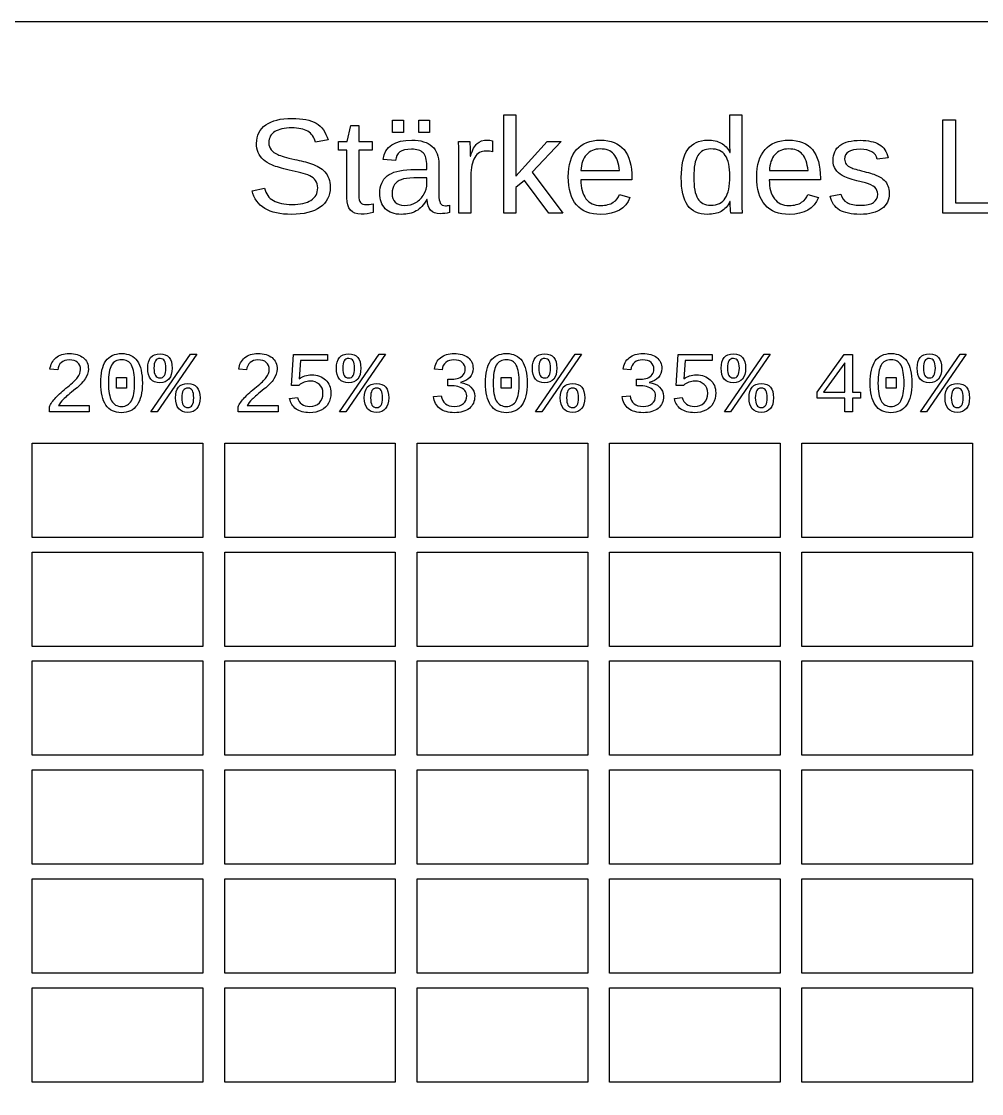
# Model space of a CAD drawing. Extents: x 0 to 218, y 0 to 155.
# Drawn here: x 57.7 to 127.7, y 76.7 to 154.9 of the extents above; entities that cross this region are included whole.
import ezdxf

# ---------------------------------------------------------------- set-up
doc = ezdxf.new("R2010")
doc.units = 0
doc.layers.add('Ebene_1', color=7, linetype='CONTINUOUS')

msp = doc.modelspace()

# ---------------------------------------------------------------- linework, layer by layer
at = {"layer": 'Ebene_1', "color": 7}
for points in [[(0.131722, 154.868278), (217.86828, 154.868278), (217.86828, 154.868278), (217.86828, 0.131717), (217.86828, 0.131717), (0.131722, 0.131717), (0.131722, 0.131717), (0.131722, 154.868278), (0.131722, 154.868278)], [(96.151951, 140.904486), (94.386684, 143.287113), (93.750031, 142.761392), (93.750031, 140.904486), (92.881867, 140.904486), (92.881867, 148.062016), (93.750031, 148.062016), (93.750031, 143.590971), (96.041019, 146.123116), (97.058701, 146.123116), (94.941345, 143.880359), (97.169633, 140.904486)], [(124.87854, 140.904486), (124.87854, 147.700281), (125.79976, 147.700281), (125.79976, 141.656894), (129.23383, 141.656894), (129.23383, 140.904486)], [(84.769356, 146.783885), (84.769356, 147.671342), (85.565173, 147.671342), (85.565173, 146.783885)], [(86.669671, 146.783885), (86.669671, 147.671342), (87.455842, 147.671342), (87.455842, 146.783885)], [(106.71944, 143.518624)], [(80.216317, 142.780684)], [(120.97183, 142.346602)], [(85.613404, 141.459146)], [(85.415656, 140.808023)], [(67.598184, 126.417518), (67.148602, 126.417518), (70.038347, 130.612611), (70.494134, 130.612611)], [(67.815227, 130.637416)], [(81.356517, 126.417518), (80.906935, 126.417518), (83.79668, 130.612611), (84.252467, 130.612611)], [(81.57356, 130.637416)], [(95.644017, 126.417518), (95.194435, 126.417518), (98.08418, 130.612611), (98.539967, 130.612611)], [(95.86106, 130.637416)], [(109.402352, 126.417518), (108.952769, 126.417518), (111.842514, 130.612611), (112.298301, 130.612611)], [(109.619394, 130.637416)], [(118.294832, 127.406605), (118.294832, 126.417518), (117.736727, 126.417518), (117.736727, 127.406605), (115.708943, 127.406605), (115.708943, 127.840687), (117.677815, 130.600209), (118.294832, 130.600209), (118.294832, 127.846888), (118.877741, 127.846888), (118.877741, 127.406605)], [(123.689851, 126.417518), (123.240268, 126.417518), (126.130013, 130.612611), (126.5858, 130.612611)], [(123.906893, 130.637416)], [(117.736727, 129.995594), (116.186434, 127.846888), (117.736727, 127.846888)], [(68.236907, 129.595619)], [(81.99524, 129.595619)], [(96.28274, 129.595619)], [(110.041074, 129.595619)], [(124.328573, 129.595619)], [(64.643328, 128.138343), (64.643328, 128.910389), (65.371964, 128.910389), (65.371964, 128.138343)], [(65.957977, 128.510414)], [(66.525384, 128.510414)], [(69.849212, 128.479408)], [(83.607545, 128.479408)], [(92.689161, 128.138343), (92.689161, 128.910389), (93.417797, 128.910389), (93.417797, 128.138343)], [(94.00381, 128.510414)], [(94.571217, 128.510414)], [(97.895045, 128.479408)], [(111.653379, 128.479408)], [(120.734994, 128.138343), (120.734994, 128.910389), (121.46363, 128.910389), (121.46363, 128.138343)], [(122.049643, 128.510414)], [(122.61705, 128.510414)], [(125.940878, 128.479408)], [(70.270892, 127.437611)], [(80.271313, 127.794178)], [(84.029225, 127.437611)], [(90.751295, 127.564736)], [(98.316725, 127.437611)], [(104.509629, 127.564736)], [(108.317147, 127.794178)], [(112.075059, 127.437611)], [(126.362558, 127.437611)], [(58.504169, 124.139582), (70.939586, 124.139582), (70.939586, 124.139582), (70.939586, 117.260413), (70.939586, 117.260413), (58.504169, 117.260413), (58.504169, 117.260413), (58.504169, 124.139582), (58.504169, 124.139582)], [(72.527084, 124.139582), (84.962501, 124.139582), (84.962501, 124.139582), (84.962501, 117.260413), (84.962501, 117.260413), (72.527084, 117.260413), (72.527084, 117.260413), (72.527084, 124.139582), (72.527084, 124.139582)], [(86.550003, 124.139582), (98.985419, 124.139582), (98.985419, 124.139582), (98.985419, 117.260413), (98.985419, 117.260413), (86.550003, 117.260413), (86.550003, 117.260413), (86.550003, 124.139582), (86.550003, 124.139582)], [(100.572922, 124.139582), (113.00834, 124.139582), (113.00834, 124.139582), (113.00834, 117.260413), (113.00834, 117.260413), (100.572922, 117.260413), (100.572922, 117.260413), (100.572922, 124.139582), (100.572922, 124.139582)], [(114.59587, 124.139582), (127.03129, 124.139582), (127.03129, 124.139582), (127.03129, 117.260413), (127.03129, 117.260413), (114.59587, 117.260413), (114.59587, 117.260413), (114.59587, 124.139582), (114.59587, 124.139582)], [(58.504169, 116.202077), (70.939586, 116.202077), (70.939586, 116.202077), (70.939586, 109.322907), (70.939586, 109.322907), (58.504169, 109.322907), (58.504169, 109.322907), (58.504169, 116.202077), (58.504169, 116.202077)], [(72.527084, 116.202077), (84.962501, 116.202077), (84.962501, 116.202077), (84.962501, 109.322907), (84.962501, 109.322907), (72.527084, 109.322907), (72.527084, 109.322907), (72.527084, 116.202077), (72.527084, 116.202077)], [(86.550003, 116.202077), (98.985419, 116.202077), (98.985419, 116.202077), (98.985419, 109.322907), (98.985419, 109.322907), (86.550003, 109.322907), (86.550003, 109.322907), (86.550003, 116.202077), (86.550003, 116.202077)], [(100.572922, 116.202077), (113.00834, 116.202077), (113.00834, 116.202077), (113.00834, 109.322907), (113.00834, 109.322907), (100.572922, 109.322907), (100.572922, 109.322907), (100.572922, 116.202077), (100.572922, 116.202077)], [(114.59587, 116.202077), (127.03129, 116.202077), (127.03129, 116.202077), (127.03129, 109.322907), (127.03129, 109.322907), (114.59587, 109.322907), (114.59587, 109.322907), (114.59587, 116.202077), (114.59587, 116.202077)], [(58.504169, 108.264569), (70.939586, 108.264569), (70.939586, 108.264569), (70.939586, 101.3854), (70.939586, 101.3854), (58.504169, 101.3854), (58.504169, 101.3854), (58.504169, 108.264569), (58.504169, 108.264569)], [(72.527084, 108.264569), (84.962501, 108.264569), (84.962501, 108.264569), (84.962501, 101.3854), (84.962501, 101.3854), (72.527084, 101.3854), (72.527084, 101.3854), (72.527084, 108.264569), (72.527084, 108.264569)], [(86.550003, 108.264569), (98.985419, 108.264569), (98.985419, 108.264569), (98.985419, 101.3854), (98.985419, 101.3854), (86.550003, 101.3854), (86.550003, 101.3854), (86.550003, 108.264569), (86.550003, 108.264569)], [(100.572922, 108.264569), (113.00834, 108.264569), (113.00834, 108.264569), (113.00834, 101.3854), (113.00834, 101.3854), (100.572922, 101.3854), (100.572922, 101.3854), (100.572922, 108.264569), (100.572922, 108.264569)], [(114.59587, 108.264569), (127.03129, 108.264569), (127.03129, 108.264569), (127.03129, 101.3854), (127.03129, 101.3854), (114.59587, 101.3854), (114.59587, 101.3854), (114.59587, 108.264569), (114.59587, 108.264569)], [(58.504169, 100.327062), (70.939586, 100.327062), (70.939586, 100.327062), (70.939586, 93.447892), (70.939586, 93.447892), (58.504169, 93.447892), (58.504169, 93.447892), (58.504169, 100.327062), (58.504169, 100.327062)], [(72.527084, 100.327062), (84.962501, 100.327062), (84.962501, 100.327062), (84.962501, 93.447892), (84.962501, 93.447892), (72.527084, 93.447892), (72.527084, 93.447892), (72.527084, 100.327062), (72.527084, 100.327062)], [(86.550003, 100.327062), (98.985419, 100.327062), (98.985419, 100.327062), (98.985419, 93.447892), (98.985419, 93.447892), (86.550003, 93.447892), (86.550003, 93.447892), (86.550003, 100.327062), (86.550003, 100.327062)], [(100.572922, 100.327062), (113.00834, 100.327062), (113.00834, 100.327062), (113.00834, 93.447892), (113.00834, 93.447892), (100.572922, 93.447892), (100.572922, 93.447892), (100.572922, 100.327062), (100.572922, 100.327062)], [(114.59587, 100.327062), (127.03129, 100.327062), (127.03129, 100.327062), (127.03129, 93.447892), (127.03129, 93.447892), (114.59587, 93.447892), (114.59587, 93.447892), (114.59587, 100.327062), (114.59587, 100.327062)], [(58.504169, 92.389554), (70.939586, 92.389554), (70.939586, 92.389554), (70.939586, 85.510384), (70.939586, 85.510384), (58.504169, 85.510384), (58.504169, 85.510384), (58.504169, 92.389554), (58.504169, 92.389554)], [(72.527084, 92.389554), (84.962501, 92.389554), (84.962501, 92.389554), (84.962501, 85.510384), (84.962501, 85.510384), (72.527084, 85.510384), (72.527084, 85.510384), (72.527084, 92.389554), (72.527084, 92.389554)], [(86.550003, 92.389554), (98.985419, 92.389554), (98.985419, 92.389554), (98.985419, 85.510384), (98.985419, 85.510384), (86.550003, 85.510384), (86.550003, 85.510384), (86.550003, 92.389554), (86.550003, 92.389554)], [(100.572922, 92.389554), (113.00834, 92.389554), (113.00834, 92.389554), (113.00834, 85.510384), (113.00834, 85.510384), (100.572922, 85.510384), (100.572922, 85.510384), (100.572922, 92.389554), (100.572922, 92.389554)], [(114.59587, 92.389554), (127.03129, 92.389554), (127.03129, 92.389554), (127.03129, 85.510384), (127.03129, 85.510384), (114.59587, 85.510384), (114.59587, 85.510384), (114.59587, 92.389554), (114.59587, 92.389554)], [(58.504169, 84.452046), (70.939586, 84.452046), (70.939586, 84.452046), (70.939586, 77.572877), (70.939586, 77.572877), (58.504169, 77.572877), (58.504169, 77.572877), (58.504169, 84.452046), (58.504169, 84.452046)], [(72.527084, 84.452046), (84.962501, 84.452046), (84.962501, 84.452046), (84.962501, 77.572877), (84.962501, 77.572877), (72.527084, 77.572877), (72.527084, 77.572877), (72.527084, 84.452046), (72.527084, 84.452046)], [(86.550003, 84.452046), (98.985419, 84.452046), (98.985419, 84.452046), (98.985419, 77.572877), (98.985419, 77.572877), (86.550003, 77.572877), (86.550003, 77.572877), (86.550003, 84.452046), (86.550003, 84.452046)], [(100.572922, 84.452046), (113.00834, 84.452046), (113.00834, 84.452046), (113.00834, 77.572877), (113.00834, 77.572877), (100.572922, 77.572877), (100.572922, 77.572877), (100.572922, 84.452046), (100.572922, 84.452046)], [(114.59587, 84.452046), (127.03129, 84.452046), (127.03129, 84.452046), (127.03129, 77.572877), (127.03129, 77.572877), (114.59587, 77.572877), (114.59587, 77.572877), (114.59587, 84.452046), (114.59587, 84.452046)]]:
    msp.add_lwpolyline(points, close=True, dxfattribs=at)
for points in [[(109.35287, 145.31283), (109.36287, 145.31283), (109.35287, 145.896429), (109.35287, 148.062016), (110.22103, 148.062016), (110.22103, 141.980044)], [(81.431747, 142.008983), (81.431747, 145.491285), (80.828856, 145.491285), (80.828856, 146.123116), (81.465509, 146.123116), (81.721135, 147.290314), (82.299911, 147.290314), (82.299911, 146.123116), (83.264538, 146.123116), (83.264538, 145.491285), (82.299911, 145.491285), (82.299911, 142.197085)], [(80.057154, 146.238871), (79.150405, 146.079708)], [(89.573197, 146.123116), (90.39313, 146.123116)], [(92.042634, 146.171348), (92.042634, 145.375531)], [(84.976751, 144.72923), (84.070002, 144.811224)], [(89.602137, 140.904486), (89.602137, 144.907686)], [(90.43171, 145.057203), (90.451, 145.057203)], [(120.88016, 144.926979), (120.09881, 144.830516)], [(86.090895, 144.068461), (87.262916, 144.087754), (87.262916, 144.372318)], [(88.140727, 144.463958), (88.140727, 142.216378)], [(98.495994, 143.996114), (101.312704, 143.996114)], [(112.23228, 143.996114), (115.04899, 143.996114)], [(87.262916, 143.05078), (87.262916, 143.480039), (86.312759, 143.460747)], [(90.470293, 143.624733), (90.470293, 140.904486), (89.602137, 140.904486)], [(102.209807, 143.446277), (102.209807, 143.330522), (98.486348, 143.330522)], [(115.94609, 143.446277), (115.94609, 143.330522), (112.22263, 143.330522)], [(119.23065, 143.099011), (118.60846, 143.262998)], [(74.529843, 142.534704), (75.422122, 142.71316)], [(101.307881, 142.259786), (102.069936, 142.042745)], [(115.04417, 142.259786), (115.80622, 142.042745)], [(116.66474, 142.129561), (117.43162, 142.279078)], [(83.351355, 141.584547), (83.351355, 140.943071)], [(87.291855, 141.902874), (87.262915, 141.902874)], [(88.912428, 141.473615), (88.912428, 140.933424)], [(109.37205, 141.74371), (109.35287, 141.74371)], [(110.24993, 140.904486), (109.42035, 140.904486)], [(77.933471, 128.342982), (77.387768, 128.342982), (77.533497, 130.600209), (80.017064, 130.600209), (80.017064, 130.150624), (78.048194, 130.150624), (77.958275, 128.832875)], [(105.979305, 128.342982), (105.433602, 128.342982), (105.579331, 130.600209), (108.062898, 130.600209), (108.062898, 130.150624), (106.094028, 130.150624), (106.004109, 128.832875)], [(60.361418, 129.468495), (59.79091, 129.521205)], [(74.119751, 129.468495), (73.549243, 129.521205)], [(88.376245, 129.483998), (87.815039, 129.527406)], [(102.134579, 129.483998), (101.573373, 129.527406)], [(89.104883, 128.305775), (88.788623, 128.305775), (88.788623, 128.789466), (89.09248, 128.789466)], [(89.715698, 128.566224), (89.715698, 128.553823)], [(102.863217, 128.305775), (102.546957, 128.305775), (102.546957, 128.789466), (102.850814, 128.789466)], [(103.474032, 128.566224), (103.474032, 128.553823)], [(77.260646, 127.394203), (77.824952, 127.459315)], [(87.740625, 127.53993), (88.317334, 127.59264)], [(101.498959, 127.53993), (102.075668, 127.59264)], [(105.30648, 127.394203), (105.870786, 127.459315)], [(60.417229, 126.870204), (62.658953, 126.870204), (62.658953, 126.417518), (59.744401, 126.417518)], [(59.744401, 126.417518), (59.744401, 126.780287)], [(74.175562, 126.870204), (76.417286, 126.870204), (76.417286, 126.417518), (73.502734, 126.417518)], [(73.502734, 126.417518), (73.502734, 126.780287)]]:
    msp.add_lwpolyline(points, dxfattribs=at)
for points in [[(75.513762, 147.328899), (75.960706, 147.644011), (76.598967, 147.801567), (77.428546, 147.801567)], [(77.428546, 147.801567), (78.200247, 147.801567), (78.790277, 147.682596), (79.198636, 147.444655)], [(74.848169, 145.983245), (74.848169, 146.565237), (75.070033, 147.013788), (75.513762, 147.328899)], [(77.4189, 147.107035), (76.875493, 147.107035), (76.460704, 147.017003), (76.174531, 146.83694)], [(78.581275, 146.861055), (78.301533, 147.025042), (77.914075, 147.107035), (77.4189, 147.107035)], [(79.198636, 147.444655), (79.606995, 147.209929), (79.893167, 146.808001), (80.057154, 146.238871)], [(76.174531, 146.83694), (75.888358, 146.656876), (75.745272, 146.388388), (75.745272, 146.031476)], [(79.150405, 146.079708), (79.050727, 146.439835), (78.861017, 146.700284), (78.581275, 146.861055)], [(84.070002, 144.811224), (84.217911, 145.750127), (84.915658, 146.219579), (86.163242, 146.219579)], [(86.163242, 146.219579), (86.819188, 146.219579), (87.312755, 146.068454), (87.643944, 145.766204)], [(89.602137, 144.907686), (89.602137, 145.274244), (89.59249, 145.679388), (89.573197, 146.123116)], [(90.39313, 146.123116), (90.41885, 145.531478), (90.43171, 145.176174), (90.43171, 145.057203)], [(90.92849, 145.973599), (91.108554, 146.137585), (91.362573, 146.219579), (91.690546, 146.219579)], [(91.690546, 146.219579), (91.806301, 146.219579), (91.923663, 146.203502), (92.042634, 146.171348)], [(98.177667, 145.529871), (98.58281, 145.989676), (99.159979, 146.219579), (99.909172, 146.219579)], [(99.909172, 146.219579), (101.442929, 146.219579), (102.209807, 145.295145), (102.209807, 143.446277)], [(105.80787, 143.489685), (105.80787, 145.309614), (106.447737, 146.219579), (107.72747, 146.219579)], [(107.72747, 146.219579), (108.12297, 146.219579), (108.452553, 146.147232), (108.71622, 146.002538)], [(111.91395, 145.529871), (112.319097, 145.989676), (112.896267, 146.219579), (113.64546, 146.219579)], [(113.64546, 146.219579), (115.179213, 146.219579), (115.94609, 145.295145), (115.94609, 143.446277)], [(117.37856, 145.828905), (117.719393, 146.079708), (118.21457, 146.205109), (118.86409, 146.205109)], [(118.86409, 146.205109), (119.43965, 146.205109), (119.89624, 146.103823), (120.23386, 145.901252)], [(74.973571, 145.308006), (74.88997, 145.504147), (74.848169, 145.729227), (74.848169, 145.983245)], [(75.745272, 146.031476), (75.745272, 145.822474), (75.799934, 145.648841), (75.909259, 145.510578)], [(75.909259, 145.510578), (76.021799, 145.37553), (76.18257, 145.259775), (76.391572, 145.163312)], [(85.295078, 145.361061), (85.118229, 145.229228), (85.01212, 145.018618), (84.976751, 144.72923)], [(86.143949, 145.558809), (85.754883, 145.558809), (85.471926, 145.492893), (85.295078, 145.361061)], [(86.992821, 145.283891), (86.812757, 145.46717), (86.5298, 145.558809), (86.143949, 145.558809)], [(87.643944, 145.766204), (87.975133, 145.46717), (88.140727, 145.033088), (88.140727, 144.463958)], [(90.451, 145.057203), (90.589263, 145.504147), (90.748427, 145.809612), (90.92849, 145.973599)], [(91.579613, 145.423762), (91.219486, 145.423762), (90.944567, 145.267814), (90.754858, 144.955918)], [(92.042634, 145.375531), (91.926879, 145.407685), (91.772538, 145.423762), (91.579613, 145.423762)], [(97.574775, 143.547563), (97.574775, 144.409296), (97.775739, 145.070065), (98.177667, 145.529871)], [(99.894703, 145.578102), (99.473482, 145.578102), (99.139078, 145.436623), (98.891491, 145.153666)], [(100.893092, 145.197074), (100.661581, 145.451093), (100.328785, 145.578102), (99.894703, 145.578102)], [(107.95898, 145.578102), (107.521687, 145.578102), (107.20497, 145.415723), (107.00883, 145.090965)], [(109.02007, 145.095788), (108.79821, 145.417331), (108.444513, 145.578102), (107.95898, 145.578102)], [(108.71622, 146.002538), (108.97988, 145.857844), (109.192097, 145.627941), (109.35287, 145.31283)], [(111.31106, 143.547563), (111.31106, 144.409296), (111.512023, 145.070065), (111.91395, 145.529871)], [(113.63099, 145.578102), (113.20977, 145.578102), (112.875367, 145.436623), (112.62778, 145.153666)], [(114.62938, 145.197074), (114.397867, 145.451093), (114.06507, 145.578102), (113.63099, 145.578102)], [(116.87213, 144.7437), (116.87213, 145.219582), (117.04094, 145.581317), (117.37856, 145.828905)], [(117.99592, 145.370707), (117.809427, 145.251736), (117.71618, 145.071672), (117.71618, 144.830516)], [(118.86409, 145.549163), (118.47181, 145.549163), (118.18242, 145.489677), (117.99592, 145.370707)], [(119.70814, 145.361061), (119.499133, 145.486462), (119.217783, 145.549163), (118.86409, 145.549163)], [(120.09881, 144.830516), (120.050543, 145.062026), (119.92032, 145.238874), (119.70814, 145.361061)], [(120.23386, 145.901252), (120.574693, 145.69868), (120.790127, 145.373923), (120.88016, 144.926979)], [(75.344952, 144.791931), (75.184181, 144.93984), (75.060388, 145.111866), (74.973571, 145.308006)], [(76.000898, 144.396434), (75.724372, 144.515405), (75.505723, 144.647237), (75.344952, 144.791931)], [(76.391572, 145.163312), (76.600575, 145.070065), (77.016972, 144.95431), (77.640764, 144.816047)], [(77.640764, 144.816047), (77.849767, 144.767815), (78.057161, 144.717976), (78.262948, 144.66653)], [(78.262948, 144.66653), (78.471951, 144.618298), (78.671307, 144.558813), (78.861017, 144.488074)], [(87.262916, 144.372318), (87.262916, 144.796754), (87.172884, 145.100612), (86.992821, 145.283891)], [(90.754858, 144.955918), (90.565148, 144.647237), (90.470293, 144.203509), (90.470293, 143.624733)], [(98.891491, 145.153666), (98.647119, 144.873924), (98.515287, 144.488074), (98.495994, 143.996114)], [(101.312704, 143.996114), (101.264473, 144.545951), (101.124602, 144.946271), (100.893092, 145.197074)], [(107.00883, 145.090965), (106.815903, 144.769423), (106.71944, 144.245309), (106.71944, 143.518624)], [(109.35287, 143.576501), (109.35287, 144.267817), (109.241937, 144.774246), (109.02007, 145.095788)], [(112.62778, 145.153666), (112.383407, 144.873924), (112.251573, 144.488074), (112.23228, 143.996114)], [(115.04899, 143.996114), (115.000723, 144.545951), (114.860853, 144.946271), (114.62938, 145.197074)], [(117.05059, 144.092577), (116.931617, 144.269425), (116.87213, 144.486466), (116.87213, 144.7437)], [(117.71618, 144.830516), (117.71618, 144.682606), (117.754767, 144.56042), (117.83194, 144.463958)], [(77.225974, 144.039522), (76.688999, 144.158493), (76.28064, 144.277463), (76.000898, 144.396434)], [(78.070023, 143.841774), (77.816004, 143.902867), (77.534655, 143.968783), (77.225974, 144.039522)], [(78.725969, 143.615086), (78.54269, 143.705118), (78.324041, 143.780681), (78.070023, 143.841774)], [(78.861017, 144.488074), (79.050727, 144.42055), (79.227575, 144.340164), (79.391562, 144.246917)], [(79.391562, 144.246917), (79.558763, 144.15367), (79.703457, 144.039522), (79.825644, 143.904474)], [(79.825644, 143.904474), (79.94783, 143.769427), (80.042685, 143.610263), (80.110208, 143.426984)], [(84.369036, 143.60544), (84.725948, 143.894828), (85.299901, 144.049168), (86.090895, 144.068461)], [(117.54255, 143.639202), (117.33355, 143.764604), (117.169563, 143.915728), (117.05059, 144.092577)], [(117.83194, 144.463958), (117.909107, 144.367495), (118.023253, 144.285502), (118.17438, 144.217978)], [(118.17438, 144.217978), (118.325507, 144.150454), (118.643833, 144.057207), (119.12936, 143.938236)], [(119.12936, 143.938236), (119.589167, 143.822481), (119.920357, 143.714764), (120.12293, 143.615086)], [(79.150405, 143.272644), (79.050727, 143.410907), (78.909248, 143.525055), (78.725969, 143.615086)], [(79.304745, 142.732453), (79.304745, 142.954317), (79.253298, 143.134381), (79.150405, 143.272644)], [(80.110208, 143.426984), (80.180947, 143.243705), (80.216317, 143.028272), (80.216317, 142.780684)], [(83.838491, 142.361072), (83.838491, 142.901263), (84.015339, 143.316052), (84.369036, 143.60544)], [(85.381894, 143.335345), (85.172891, 143.258175), (85.01212, 143.139204), (84.899581, 142.978433)], [(86.312759, 143.460747), (85.9044, 143.454313), (85.594112, 143.412513), (85.381894, 143.335345)], [(87.045875, 142.269432), (87.190569, 142.52345), (87.262916, 142.7839), (87.262916, 143.05078)], [(98.177667, 141.497731), (97.775739, 141.957536), (97.574775, 142.640813), (97.574775, 143.547563)], [(98.486348, 143.330522), (98.486348, 142.732453), (98.610142, 142.27104), (98.857729, 141.946282)], [(106.27089, 141.473615), (105.96221, 141.917343), (105.80787, 142.589367), (105.80787, 143.489685)], [(106.71944, 143.518624), (106.71944, 142.788723), (106.815903, 142.266217), (107.00883, 141.951105)], [(109.02007, 141.98969), (109.241937, 142.330525), (109.35287, 142.859462), (109.35287, 143.576501)], [(111.91395, 141.497731), (111.512023, 141.957536), (111.31106, 142.640813), (111.31106, 143.547563)], [(112.22263, 143.330522), (112.22263, 142.732453), (112.346427, 142.27104), (112.59402, 141.946282)], [(118.60846, 143.262998), (118.110073, 143.391615), (117.75477, 143.517016), (117.54255, 143.639202)], [(119.91553, 142.780684), (119.77405, 142.909301), (119.545757, 143.01541), (119.23065, 143.099011)], [(120.12293, 143.615086), (120.325497, 143.518623), (120.48466, 143.410907), (120.60042, 143.291936)], [(120.60042, 143.291936), (120.719387, 143.172966), (120.811023, 143.034702), (120.87533, 142.877147)], [(77.409254, 140.808023), (75.753311, 140.808023), (74.793508, 141.383583), (74.529843, 142.534704)], [(75.422122, 142.71316), (75.525016, 142.304802), (75.743665, 142.00416), (76.078069, 141.811234)], [(78.817609, 141.830527), (79.142366, 142.036314), (79.304745, 142.336956), (79.304745, 142.732453)], [(80.216317, 142.780684), (80.216317, 142.153677), (79.970337, 141.668148), (79.478378, 141.324098)], [(84.233988, 141.222812), (83.970323, 141.499338), (83.838491, 141.878758), (83.838491, 142.361072)], [(84.899581, 142.978433), (84.787041, 142.817662), (84.730771, 142.607052), (84.730771, 142.346603)], [(84.730771, 142.346603), (84.730771, 142.063646), (84.806333, 141.844997), (84.957458, 141.690657)], [(86.462276, 141.676187), (86.709863, 141.820881), (86.904396, 142.018629), (87.045875, 142.269432)], [(88.140727, 142.216378), (88.140727, 141.959144), (88.174489, 141.764611), (88.242012, 141.632778)], [(100.84486, 141.685833), (101.073155, 141.836958), (101.227496, 142.028275), (101.307881, 142.259786)], [(114.58115, 141.685833), (114.809443, 141.836958), (114.963783, 142.028275), (115.04417, 142.259786)], [(117.43162, 142.279078), (117.505573, 141.999337), (117.658303, 141.79355), (117.88981, 141.661717)], [(119.81907, 141.671363), (120.024857, 141.806411), (120.12775, 142.008983), (120.12775, 142.279078)], [(120.12775, 142.279078), (120.12775, 142.484865), (120.05701, 142.652067), (119.91553, 142.780684)], [(120.9718, 142.346602), (120.9718, 141.854643), (120.785303, 141.475223), (120.41231, 141.208343)], [(120.87533, 142.877147), (120.939663, 142.722806), (120.97183, 142.545958), (120.97183, 142.346602)], [(76.078069, 141.811234), (76.412473, 141.621524), (76.867455, 141.526669), (77.443015, 141.526669)], [(77.443015, 141.526669), (78.037868, 141.526669), (78.496066, 141.627955), (78.817609, 141.830527)], [(82.473544, 140.827315), (81.779013, 140.827315), (81.431747, 141.221204), (81.431747, 142.008983)], [(82.299911, 142.197085), (82.299911, 141.946282), (82.340104, 141.769434), (82.42049, 141.66654)], [(82.42049, 141.66654), (82.504091, 141.566862), (82.647177, 141.517023), (82.849749, 141.517023)], [(82.849749, 141.517023), (82.965504, 141.517023), (83.132706, 141.539531), (83.351355, 141.584547)], [(84.957458, 141.690657), (85.111799, 141.536316), (85.330447, 141.459146), (85.613404, 141.459146)], [(85.613404, 141.459146), (85.931731, 141.459146), (86.214689, 141.531493), (86.462276, 141.676187)], [(87.262915, 141.902874), (87.041052, 141.504162), (86.782211, 141.221204), (86.486392, 141.054002)], [(87.537835, 141.107057), (87.393141, 141.277474), (87.311148, 141.542747), (87.291855, 141.902874)], [(88.242012, 141.632778), (88.309536, 141.504161), (88.438153, 141.439853), (88.627863, 141.439853)], [(88.627863, 141.439853), (88.711464, 141.439853), (88.806319, 141.451107), (88.912428, 141.473615)], [(99.942934, 140.808023), (99.171233, 140.808023), (98.58281, 141.037925), (98.177667, 141.497731)], [(98.857729, 141.946282), (99.105316, 141.621524), (99.467051, 141.459146), (99.942934, 141.459146)], [(102.069936, 142.042745), (101.75804, 141.219597), (101.049039, 140.808023), (99.942934, 140.808023)], [(99.942934, 141.459146), (100.319139, 141.459146), (100.619781, 141.534708), (100.84486, 141.685833)], [(107.72747, 140.808023), (107.06831, 140.808023), (106.582783, 141.029887), (106.27089, 141.473615)], [(107.00883, 141.951105), (107.20175, 141.635994), (107.515253, 141.478438), (107.94934, 141.478438)], [(107.94934, 141.478438), (108.4413, 141.478438), (108.79821, 141.648856), (109.02007, 141.98969)], [(109.35287, 141.74371), (109.192097, 141.409306), (108.97827, 141.169758), (108.71139, 141.025064)], [(109.38655, 141.261397), (109.376883, 141.447892), (109.37205, 141.608663), (109.37205, 141.74371)], [(110.22103, 141.980044), (110.22103, 141.436638), (110.230663, 141.078118), (110.24993, 140.904486)], [(113.67922, 140.808023), (112.90752, 140.808023), (112.319097, 141.037925), (111.91395, 141.497731)], [(112.59402, 141.946282), (112.841607, 141.621524), (113.20334, 141.459146), (113.67922, 141.459146)], [(115.80622, 142.042745), (115.494327, 141.219597), (114.785327, 140.808023), (113.67922, 140.808023)], [(113.67922, 141.459146), (114.055427, 141.459146), (114.35607, 141.534708), (114.58115, 141.685833)], [(117.34962, 141.126349), (116.99914, 141.341783), (116.770847, 141.676187), (116.66474, 142.129561)], [(117.88981, 141.661717), (118.121323, 141.5331), (118.442867, 141.468792), (118.85444, 141.468792)], [(118.85444, 141.468792), (119.294953, 141.468792), (119.616497, 141.536316), (119.81907, 141.671363)], [(79.478378, 141.324098), (78.989634, 140.980048), (78.299926, 140.808023), (77.409254, 140.808023)], [(83.351355, 140.943071), (83.065182, 140.8659), (82.772579, 140.827315), (82.473544, 140.827315)], [(85.415656, 140.808023), (84.891542, 140.808023), (84.497653, 140.946286), (84.233988, 141.222812)], [(86.486392, 141.054002), (86.193788, 140.890016), (85.836876, 140.808023), (85.415656, 140.808023)], [(88.242012, 140.856254), (87.92047, 140.856254), (87.685744, 140.939855), (87.537835, 141.107057)], [(88.912428, 140.933424), (88.693779, 140.881977), (88.470307, 140.856254), (88.242012, 140.856254)], [(108.71139, 141.025064), (108.44773, 140.88037), (108.119757, 140.808023), (107.72747, 140.808023)], [(109.42035, 140.904486), (109.410683, 140.955932), (109.399417, 141.074903), (109.38655, 141.261397)], [(118.85444, 140.808023), (118.204927, 140.808023), (117.70332, 140.914132), (117.34962, 141.126349)], [(120.41231, 141.208343), (120.042537, 140.941463), (119.523247, 140.808023), (118.85444, 140.808023)], [(60.221892, 130.355262), (60.467871, 130.561968), (60.791366, 130.665321), (61.192375, 130.665321)], [(61.192375, 130.665321), (61.632658, 130.665321), (61.97579, 130.566102), (62.221769, 130.367665)], [(63.858879, 130.12892), (64.104858, 130.48652), (64.491398, 130.665321), (65.018497, 130.665321)], [(65.018497, 130.665321), (65.533195, 130.665321), (65.9125, 130.484453), (66.156414, 130.122718)], [(67.129996, 130.373866), (67.274692, 130.549566), (67.503102, 130.637416), (67.815227, 130.637416)], [(67.815227, 130.637416), (68.400204, 130.637416), (68.692692, 130.29015), (68.692692, 129.595619)], [(73.980225, 130.355262), (74.226204, 130.561968), (74.549699, 130.665321), (74.950708, 130.665321)], [(74.950708, 130.665321), (75.390991, 130.665321), (75.734123, 130.566102), (75.980102, 130.367664)], [(80.888329, 130.373866), (81.033025, 130.549566), (81.261435, 130.637416), (81.57356, 130.637416)], [(81.57356, 130.637416), (82.158537, 130.637416), (82.451025, 130.29015), (82.451025, 129.595619)], [(88.258423, 130.364564), (88.514738, 130.565069), (88.8434, 130.665321), (89.244409, 130.665321)], [(89.244409, 130.665321), (89.682625, 130.665321), (90.022656, 130.568169), (90.264502, 130.373866)], [(91.904712, 130.12892), (92.150691, 130.48652), (92.537231, 130.665321), (93.06433, 130.665321)], [(93.06433, 130.665321), (93.579028, 130.665321), (93.958333, 130.484453), (94.202247, 130.122718)], [(95.175829, 130.373866), (95.320525, 130.549566), (95.548935, 130.637416), (95.86106, 130.637416)], [(95.86106, 130.637416), (96.446037, 130.637416), (96.738525, 130.29015), (96.738525, 129.595619)], [(102.016757, 130.364564), (102.273072, 130.565069), (102.601734, 130.665321), (103.002743, 130.665321)], [(103.002743, 130.665321), (103.440959, 130.665321), (103.78099, 130.568169), (104.022836, 130.373866)], [(108.934163, 130.373866), (109.078859, 130.549566), (109.307269, 130.637416), (109.619394, 130.637416)], [(109.619394, 130.637416), (110.204371, 130.637416), (110.496859, 130.29015), (110.496859, 129.595619)], [(119.950545, 130.12892), (120.196524, 130.48652), (120.583064, 130.665321), (121.110163, 130.665321)], [(121.110163, 130.665321), (121.624861, 130.665321), (122.004166, 130.484453), (122.24808, 130.122718)], [(123.221662, 130.373866), (123.366358, 130.549566), (123.594768, 130.637416), (123.906893, 130.637416)], [(123.906893, 130.637416), (124.49187, 130.637416), (124.784358, 130.29015), (124.784358, 129.595619)], [(59.79091, 129.521205), (59.832251, 129.872604), (59.975912, 130.150624), (60.221892, 130.355262)], [(60.618767, 130.011097), (60.474073, 129.88294), (60.38829, 129.702072), (60.361418, 129.468495)], [(61.192375, 130.206434), (60.956731, 130.206434), (60.765528, 130.141322), (60.618767, 130.011097)], [(61.80319, 130.020399), (61.660563, 130.144422), (61.456958, 130.206434), (61.192375, 130.206434)], [(62.017131, 129.490199), (62.017131, 129.719642), (61.945817, 129.896375), (61.80319, 130.020399)], [(62.221769, 130.367665), (62.467749, 130.169227), (62.590739, 129.888107), (62.590739, 129.524305)], [(63.489909, 128.510414), (63.489909, 129.231817), (63.612899, 129.771319), (63.858879, 130.12892)], [(64.277457, 129.81576), (64.128629, 129.551177), (64.054215, 129.116061), (64.054215, 128.510414)], [(65.018497, 130.212635), (64.675366, 130.212635), (64.428353, 130.080344), (64.277457, 129.81576)], [(65.737833, 129.809559), (65.593139, 130.078277), (65.353361, 130.212635), (65.018497, 130.212635)], [(65.957977, 128.510414), (65.957977, 129.10986), (65.884596, 129.542909), (65.737833, 129.809559)], [(66.156414, 130.122718), (66.402394, 129.76305), (66.525384, 129.225616), (66.525384, 128.510414)], [(66.912956, 129.595619), (66.912956, 129.940817), (66.985303, 130.200233), (67.129996, 130.373866)], [(67.471063, 130.138221), (67.40285, 130.028667), (67.368743, 129.8478), (67.368743, 129.595619)], [(67.812127, 130.302552), (67.652962, 130.302552), (67.539274, 130.247775), (67.471063, 130.138221)], [(68.137688, 130.13202), (68.07361, 130.245708), (67.965089, 130.302552), (67.812127, 130.302552)], [(68.236907, 129.595619), (68.236907, 129.841599), (68.203834, 130.020399), (68.137688, 130.13202)], [(73.549243, 129.521205), (73.590584, 129.872604), (73.734245, 130.150624), (73.980225, 130.355262)], [(74.3771, 130.011097), (74.232406, 129.88294), (74.146623, 129.702072), (74.119751, 129.468495)], [(74.950708, 130.206434), (74.715064, 130.206434), (74.523861, 130.141322), (74.3771, 130.011097)], [(75.561523, 130.020399), (75.418896, 130.144422), (75.215291, 130.206434), (74.950708, 130.206434)], [(75.775464, 129.490199), (75.775464, 129.719642), (75.70415, 129.896375), (75.561523, 130.020399)], [(75.980102, 130.367664), (76.226082, 130.169227), (76.349072, 129.888107), (76.349072, 129.524305)], [(80.671289, 129.595619), (80.671289, 129.940817), (80.743636, 130.200233), (80.888329, 130.373866)], [(81.229396, 130.138221), (81.161183, 130.028667), (81.127076, 129.8478), (81.127076, 129.595619)], [(81.57046, 130.302552), (81.411295, 130.302552), (81.297607, 130.247775), (81.229396, 130.138221)], [(81.896021, 130.13202), (81.831943, 130.245708), (81.723422, 130.302552), (81.57046, 130.302552)], [(81.99524, 129.595619), (81.99524, 129.841599), (81.962167, 130.020399), (81.896021, 130.13202)], [(87.815039, 129.527406), (87.85638, 129.885007), (88.004175, 130.164059), (88.258423, 130.364564)], [(88.639795, 130.017298), (88.4889, 129.891208), (88.40105, 129.713441), (88.376245, 129.483998)], [(89.238208, 130.206434), (88.992228, 130.206434), (88.792757, 130.143389), (88.639795, 130.017298)], [(89.849023, 130.020399), (89.712598, 130.144422), (89.508992, 130.206434), (89.238208, 130.206434)], [(90.056763, 129.508802), (90.056763, 129.72791), (89.987516, 129.898443), (89.849023, 130.020399)], [(90.264502, 130.373866), (90.508416, 130.181629), (90.630372, 129.912912), (90.630372, 129.567713)], [(91.535742, 128.510414), (91.535742, 129.231817), (91.658732, 129.771319), (91.904712, 130.12892)], [(92.32329, 129.81576), (92.174462, 129.551177), (92.100048, 129.116061), (92.100048, 128.510414)], [(93.06433, 130.212635), (92.721199, 130.212635), (92.474186, 130.080344), (92.32329, 129.81576)], [(93.783666, 129.809559), (93.638972, 130.078277), (93.399194, 130.212635), (93.06433, 130.212635)], [(94.00381, 128.510414), (94.00381, 129.10986), (93.930429, 129.542909), (93.783666, 129.809559)], [(94.202247, 130.122718), (94.448227, 129.76305), (94.571217, 129.225615), (94.571217, 128.510414)], [(94.958789, 129.595619), (94.958789, 129.940817), (95.031136, 130.200233), (95.175829, 130.373866)], [(95.516896, 130.138221), (95.448683, 130.028667), (95.414576, 129.8478), (95.414576, 129.595619)], [(95.85796, 130.302552), (95.698795, 130.302552), (95.585107, 130.247775), (95.516896, 130.138221)], [(96.183521, 130.13202), (96.119443, 130.245708), (96.010922, 130.302552), (95.85796, 130.302552)], [(96.28274, 129.595619), (96.28274, 129.841599), (96.249667, 130.020399), (96.183521, 130.13202)], [(101.573373, 129.527406), (101.614714, 129.885007), (101.762509, 130.164059), (102.016757, 130.364564)], [(102.398129, 130.017298), (102.247234, 129.891208), (102.159384, 129.713441), (102.134579, 129.483998)], [(102.996542, 130.206434), (102.750562, 130.206434), (102.551091, 130.143389), (102.398129, 130.017298)], [(103.607357, 130.020399), (103.470932, 130.144422), (103.267326, 130.206434), (102.996542, 130.206434)], [(103.815097, 129.508802), (103.815097, 129.72791), (103.74585, 129.898443), (103.607357, 130.020399)], [(104.022836, 130.373866), (104.26675, 130.181629), (104.388706, 129.912912), (104.388706, 129.567713)], [(108.717123, 129.595619), (108.717123, 129.940817), (108.78947, 130.200233), (108.934163, 130.373866)], [(109.27523, 130.138221), (109.207017, 130.028667), (109.17291, 129.8478), (109.17291, 129.595619)], [(109.616294, 130.302552), (109.457129, 130.302552), (109.343441, 130.247775), (109.27523, 130.138221)], [(109.941855, 130.13202), (109.877777, 130.245708), (109.769256, 130.302552), (109.616294, 130.302552)], [(110.041074, 129.595619), (110.041074, 129.841599), (110.008001, 130.020399), (109.941855, 130.13202)], [(119.581575, 128.510414), (119.581575, 129.231817), (119.704565, 129.771319), (119.950545, 130.12892)], [(120.369123, 129.81576), (120.220295, 129.551177), (120.145881, 129.116061), (120.145881, 128.510414)], [(121.110163, 130.212635), (120.767032, 130.212635), (120.520019, 130.080344), (120.369123, 129.81576)], [(121.829499, 129.809559), (121.684805, 130.078277), (121.445027, 130.212635), (121.110163, 130.212635)], [(122.049643, 128.510414), (122.049643, 129.10986), (121.976262, 129.542909), (121.829499, 129.809559)], [(122.24808, 130.122718), (122.49406, 129.76305), (122.61705, 129.225615), (122.61705, 128.510414)], [(123.004622, 129.595619), (123.004622, 129.940817), (123.076969, 130.200233), (123.221662, 130.373866)], [(123.562729, 130.138221), (123.494516, 130.028667), (123.460409, 129.8478), (123.460409, 129.595619)], [(123.903793, 130.302552), (123.744628, 130.302552), (123.63094, 130.247775), (123.562729, 130.138221)], [(124.229354, 130.13202), (124.165276, 130.245708), (124.056755, 130.302552), (123.903793, 130.302552)], [(124.328573, 129.595619), (124.328573, 129.841599), (124.2955, 130.020399), (124.229354, 130.13202)], [(61.090056, 128.243763), (61.418718, 128.50628), (61.655396, 128.734689), (61.80009, 128.928993)], [(61.80009, 128.928993), (61.944784, 129.123296), (62.017131, 129.310365), (62.017131, 129.490199)], [(62.590739, 129.524305), (62.590739, 129.286594), (62.512191, 129.048882), (62.355095, 128.811171)], [(67.139299, 128.804969), (66.988404, 128.982736), (66.912956, 129.246286), (66.912956, 129.595619)], [(67.368743, 129.595619), (67.368743, 129.35584), (67.40285, 129.178073), (67.471063, 129.062318)], [(67.471063, 129.062318), (67.539274, 128.946563), (67.651928, 128.888685), (67.809026, 128.888685)], [(67.809026, 128.888685), (67.955787, 128.888685), (68.063273, 128.945529), (68.131487, 129.059217)], [(68.131487, 129.059217), (68.201767, 129.174973), (68.236907, 129.353773), (68.236907, 129.595619)], [(68.692692, 129.595619), (68.692692, 129.25042), (68.617244, 128.987904), (68.466349, 128.80807)], [(74.848389, 128.243763), (75.177051, 128.50628), (75.413729, 128.734689), (75.558423, 128.928993)], [(75.558423, 128.928993), (75.703117, 129.123296), (75.775464, 129.310365), (75.775464, 129.490199)], [(76.349072, 129.524305), (76.349072, 129.286594), (76.270524, 129.048882), (76.113428, 128.81117)], [(77.958275, 128.832875), (78.200122, 129.01891), (78.500879, 129.111927), (78.860547, 129.111927)], [(78.860547, 129.111927), (79.282227, 129.111927), (79.622258, 128.989971), (79.88064, 128.746058)], [(80.897632, 128.804969), (80.746737, 128.982736), (80.671289, 129.246286), (80.671289, 129.595619)], [(81.127076, 129.595619), (81.127076, 129.35584), (81.161183, 129.178073), (81.229396, 129.062318)], [(81.229396, 129.062318), (81.297607, 128.946563), (81.410261, 128.888685), (81.567359, 128.888685)], [(81.567359, 128.888685), (81.71412, 128.888685), (81.821606, 128.945529), (81.88982, 129.059217)], [(81.88982, 129.059217), (81.9601, 129.174973), (81.99524, 129.353773), (81.99524, 129.595619)], [(82.451025, 129.595619), (82.451025, 129.25042), (82.375577, 128.987904), (82.224682, 128.80807)], [(89.579273, 128.876283), (89.728101, 128.936227), (89.844889, 129.019943), (89.929639, 129.12743)], [(90.385425, 128.925892), (90.222127, 128.743991), (89.998885, 128.624102), (89.715698, 128.566224)], [(89.929639, 129.12743), (90.014388, 129.234917), (90.056763, 129.362041), (90.056763, 129.508802)], [(90.630372, 129.567713), (90.630372, 129.321734), (90.548723, 129.107793), (90.385425, 128.925892)], [(95.185132, 128.804969), (95.034237, 128.982736), (94.958789, 129.246286), (94.958789, 129.595619)], [(95.414576, 129.595619), (95.414576, 129.35584), (95.448683, 129.178073), (95.516896, 129.062318)], [(95.516896, 129.062318), (95.585107, 128.946563), (95.697761, 128.888685), (95.854859, 128.888685)], [(95.854859, 128.888685), (96.00162, 128.888685), (96.109106, 128.945529), (96.17732, 129.059217)], [(96.17732, 129.059217), (96.2476, 129.174973), (96.28274, 129.353773), (96.28274, 129.595619)], [(96.738525, 129.595619), (96.738525, 129.25042), (96.663077, 128.987904), (96.512182, 128.80807)], [(103.337607, 128.876283), (103.486435, 128.936227), (103.603223, 129.019943), (103.687973, 129.12743)], [(104.143759, 128.925892), (103.980461, 128.743991), (103.757219, 128.624102), (103.474032, 128.566224)], [(103.687973, 129.12743), (103.772722, 129.234917), (103.815097, 129.362041), (103.815097, 129.508802)], [(104.388706, 129.567713), (104.388706, 129.321734), (104.307057, 129.107793), (104.143759, 128.925892)], [(106.004109, 128.832875), (106.245956, 129.01891), (106.546713, 129.111927), (106.906381, 129.111927)], [(106.906381, 129.111927), (107.328061, 129.111927), (107.668092, 128.989971), (107.926474, 128.746058)], [(108.943466, 128.804969), (108.792571, 128.982736), (108.717123, 129.246286), (108.717123, 129.595619)], [(109.17291, 129.595619), (109.17291, 129.35584), (109.207017, 129.178073), (109.27523, 129.062318)], [(109.27523, 129.062318), (109.343441, 128.946563), (109.456095, 128.888685), (109.613193, 128.888685)], [(109.613193, 128.888685), (109.759954, 128.888685), (109.86744, 128.945529), (109.935654, 129.059217)], [(109.935654, 129.059217), (110.005934, 129.174973), (110.041074, 129.353773), (110.041074, 129.595619)], [(110.496859, 129.595619), (110.496859, 129.25042), (110.421411, 128.987904), (110.270516, 128.80807)], [(123.230965, 128.804969), (123.08007, 128.982736), (123.004622, 129.246286), (123.004622, 129.595619)], [(123.460409, 129.595619), (123.460409, 129.35584), (123.494516, 129.178073), (123.562729, 129.062318)], [(123.562729, 129.062318), (123.63094, 128.946563), (123.743594, 128.888685), (123.900692, 128.888685)], [(123.900692, 128.888685), (124.047453, 128.888685), (124.154939, 128.945529), (124.223153, 129.059217)], [(124.223153, 129.059217), (124.293433, 129.174973), (124.328573, 129.353773), (124.328573, 129.595619)], [(124.784358, 129.595619), (124.784358, 129.25042), (124.70891, 128.987904), (124.558015, 128.80807)], [(60.21569, 127.459315), (60.430664, 127.688758), (60.722119, 127.950241), (61.090056, 128.243763)], [(62.355095, 128.811171), (62.197998, 128.575526), (61.963387, 128.33368), (61.651262, 128.085633)], [(63.868181, 126.90431), (63.616, 127.272246), (63.489909, 127.807614), (63.489909, 128.510414)], [(64.054215, 128.510414), (64.054215, 127.921302), (64.129663, 127.490321), (64.280558, 127.217469)], [(65.728533, 127.229872), (65.881496, 127.508924), (65.957977, 127.935772), (65.957977, 128.510414)], [(66.525384, 128.510414), (66.525384, 127.811748), (66.396192, 127.277414), (66.137809, 126.907411)], [(67.802824, 128.538319), (67.511369, 128.538319), (67.290195, 128.627202), (67.139299, 128.804969)], [(68.466349, 128.80807), (68.315455, 128.628236), (68.09428, 128.538319), (67.802824, 128.538319)], [(68.94694, 127.437611), (68.94694, 127.78281), (69.019287, 128.042225), (69.163981, 128.215858)], [(69.163981, 128.215858), (69.308676, 128.391558), (69.537086, 128.479408), (69.849212, 128.479408)], [(69.846111, 128.144545), (69.686946, 128.144545), (69.573258, 128.089768), (69.505047, 127.980213)], [(70.171673, 127.974012), (70.107592, 128.0877), (69.999072, 128.144545), (69.846111, 128.144545)], [(69.849212, 128.479408), (70.434188, 128.479408), (70.726676, 128.132142), (70.726676, 127.437611)], [(73.974023, 127.459315), (74.188997, 127.688758), (74.480452, 127.950241), (74.848389, 128.243763)], [(76.113428, 128.81117), (75.956331, 128.575526), (75.72172, 128.33368), (75.409595, 128.085633)], [(78.324146, 128.584828), (78.193922, 128.537285), (78.063697, 128.45667), (77.933471, 128.342982)], [(78.745826, 128.656141), (78.594931, 128.656141), (78.454371, 128.63237), (78.324146, 128.584828)], [(79.434156, 128.411195), (79.262589, 128.574492), (79.033146, 128.656141), (78.745826, 128.656141)], [(79.691505, 127.781776), (79.691505, 128.038091), (79.605722, 128.247897), (79.434156, 128.411195)], [(79.88064, 128.746058), (80.141089, 128.504212), (80.271313, 128.186919), (80.271313, 127.794178)], [(81.561157, 128.538319), (81.269702, 128.538319), (81.048528, 128.627202), (80.897632, 128.804969)], [(82.224682, 128.80807), (82.073788, 128.628236), (81.852613, 128.538319), (81.561157, 128.538319)], [(82.705273, 127.437611), (82.705273, 127.78281), (82.77762, 128.042225), (82.922314, 128.215858)], [(82.922314, 128.215858), (83.067009, 128.391558), (83.295419, 128.479408), (83.607545, 128.479408)], [(83.604444, 128.144545), (83.445279, 128.144545), (83.331591, 128.089768), (83.26338, 127.980213)], [(83.930006, 127.974012), (83.865925, 128.0877), (83.757405, 128.144545), (83.604444, 128.144545)], [(83.607545, 128.479408), (84.192521, 128.479408), (84.485009, 128.132142), (84.485009, 127.437611)], [(89.09248, 128.789466), (89.270247, 128.789466), (89.432511, 128.818405), (89.579273, 128.876283)], [(89.647485, 128.218959), (89.486255, 128.276836), (89.305387, 128.305775), (89.104883, 128.305775)], [(90.028857, 127.974012), (89.93584, 128.081499), (89.808716, 128.163148), (89.647485, 128.218959)], [(89.715698, 128.553823), (90.027824, 128.518683), (90.277938, 128.409129), (90.46604, 128.225161)], [(90.46604, 128.225161), (90.65621, 128.041193), (90.751295, 127.821051), (90.751295, 127.564736)], [(91.914014, 126.90431), (91.661833, 127.272246), (91.535742, 127.807614), (91.535742, 128.510414)], [(92.100048, 128.510414), (92.100048, 127.921302), (92.175496, 127.490321), (92.326391, 127.217469)], [(93.774366, 127.229872), (93.927329, 127.508924), (94.00381, 127.935772), (94.00381, 128.510414)], [(94.571217, 128.510414), (94.571217, 127.811748), (94.442025, 127.277414), (94.183642, 126.907411)], [(95.848657, 128.538319), (95.557202, 128.538319), (95.336028, 128.627202), (95.185132, 128.804969)], [(96.512182, 128.80807), (96.361288, 128.628236), (96.140113, 128.538319), (95.848657, 128.538319)], [(96.992773, 127.437611), (96.992773, 127.78281), (97.06512, 128.042225), (97.209814, 128.215858)], [(97.209814, 128.215858), (97.354509, 128.391558), (97.582919, 128.479408), (97.895045, 128.479408)], [(97.891944, 128.144545), (97.732779, 128.144545), (97.619091, 128.089768), (97.55088, 127.980213)], [(98.217506, 127.974012), (98.153425, 128.0877), (98.044905, 128.144545), (97.891944, 128.144545)], [(97.895045, 128.479408), (98.480021, 128.479408), (98.772509, 128.132142), (98.772509, 127.437611)], [(102.850814, 128.789466), (103.028581, 128.789466), (103.190845, 128.818405), (103.337607, 128.876283)], [(103.405819, 128.218959), (103.244589, 128.276836), (103.063721, 128.305775), (102.863217, 128.305775)], [(103.787191, 127.974012), (103.694174, 128.081499), (103.56705, 128.163148), (103.405819, 128.218959)], [(103.474032, 128.553823), (103.786158, 128.518683), (104.036272, 128.409129), (104.224374, 128.225161)], [(104.224374, 128.225161), (104.414544, 128.041193), (104.509629, 127.821051), (104.509629, 127.564736)], [(106.36998, 128.584828), (106.239756, 128.537285), (106.109531, 128.45667), (105.979305, 128.342982)], [(106.79166, 128.656141), (106.640765, 128.656141), (106.500205, 128.63237), (106.36998, 128.584828)], [(107.47999, 128.411195), (107.308423, 128.574492), (107.07898, 128.656141), (106.79166, 128.656141)], [(107.737339, 127.781776), (107.737339, 128.038091), (107.651556, 128.247897), (107.47999, 128.411195)], [(107.926474, 128.746058), (108.186923, 128.504212), (108.317147, 128.186919), (108.317147, 127.794178)], [(109.606991, 128.538319), (109.315536, 128.538319), (109.094362, 128.627202), (108.943466, 128.804969)], [(110.270516, 128.80807), (110.119622, 128.628236), (109.898447, 128.538319), (109.606991, 128.538319)], [(110.751107, 127.437611), (110.751107, 127.78281), (110.823454, 128.042225), (110.968148, 128.215858)], [(110.968148, 128.215858), (111.112843, 128.391558), (111.341253, 128.479408), (111.653379, 128.479408)], [(111.650278, 128.144545), (111.491113, 128.144545), (111.377425, 128.089768), (111.309214, 127.980213)], [(111.97584, 127.974012), (111.911759, 128.0877), (111.803239, 128.144545), (111.650278, 128.144545)], [(111.653379, 128.479408), (112.238355, 128.479408), (112.530843, 128.132142), (112.530843, 127.437611)], [(119.959847, 126.90431), (119.707666, 127.272246), (119.581575, 127.807614), (119.581575, 128.510414)], [(120.145881, 128.510414), (120.145881, 127.921302), (120.221329, 127.490321), (120.372224, 127.217469)], [(121.820199, 127.229872), (121.973162, 127.508924), (122.049643, 127.935772), (122.049643, 128.510414)], [(122.61705, 128.510414), (122.61705, 127.811748), (122.487858, 127.277414), (122.229475, 126.907411)], [(123.89449, 128.538319), (123.603035, 128.538319), (123.381861, 128.627202), (123.230965, 128.804969)], [(124.558015, 128.80807), (124.407121, 128.628236), (124.185946, 128.538319), (123.89449, 128.538319)], [(125.038606, 127.437611), (125.038606, 127.78281), (125.110953, 128.042225), (125.255647, 128.215858)], [(125.255647, 128.215858), (125.400342, 128.391558), (125.628752, 128.479408), (125.940878, 128.479408)], [(125.937777, 128.144545), (125.778612, 128.144545), (125.664924, 128.089768), (125.596713, 127.980213)], [(126.263339, 127.974012), (126.199258, 128.0877), (126.090738, 128.144545), (125.937777, 128.144545)], [(125.940878, 128.479408), (126.525854, 128.479408), (126.818342, 128.132142), (126.818342, 127.437611)], [(59.744401, 126.780287), (59.845687, 127.005596), (60.002784, 127.231939), (60.21569, 127.459315)], [(61.651262, 128.085633), (61.225448, 127.746636), (60.929859, 127.496522), (60.764494, 127.335292)], [(69.173283, 126.646961), (69.022388, 126.824728), (68.94694, 127.088278), (68.94694, 127.437611)], [(69.505047, 127.980213), (69.436834, 127.870659), (69.402727, 127.689792), (69.402727, 127.437611)], [(69.402727, 127.437611), (69.402727, 127.197832), (69.436834, 127.020065), (69.505047, 126.90431)], [(70.165471, 126.90121), (70.235751, 127.016965), (70.270892, 127.195765), (70.270892, 127.437611)], [(70.270892, 127.437611), (70.270892, 127.683591), (70.237819, 127.862391), (70.171673, 127.974012)], [(70.726676, 127.437611), (70.726676, 127.092412), (70.651228, 126.829896), (70.500333, 126.650062)], [(73.502734, 126.780287), (73.60402, 127.005596), (73.761117, 127.231939), (73.974023, 127.459315)], [(75.409595, 128.085633), (74.983781, 127.746636), (74.688192, 127.496522), (74.522827, 127.335292)], [(77.735033, 126.622157), (77.484921, 126.799924), (77.326792, 127.057272), (77.260646, 127.394203)], [(77.824952, 127.459315), (77.942774, 127.0273), (78.245598, 126.811293), (78.733422, 126.811293)], [(79.431055, 127.071742), (79.604688, 127.245375), (79.691505, 127.482053), (79.691505, 127.781776)], [(80.271313, 127.794178), (80.271313, 127.506857), (80.210335, 127.254676), (80.08838, 127.037635)], [(82.931616, 126.646961), (82.780721, 126.824728), (82.705273, 127.088278), (82.705273, 127.437611)], [(83.26338, 127.980213), (83.195167, 127.870659), (83.16106, 127.689792), (83.16106, 127.437611)], [(83.16106, 127.437611), (83.16106, 127.197832), (83.195167, 127.020065), (83.26338, 126.90431)], [(83.923804, 126.90121), (83.994084, 127.016965), (84.029225, 127.195765), (84.029225, 127.437611)], [(84.029225, 127.437611), (84.029225, 127.683591), (83.996152, 127.862391), (83.930006, 127.974012)], [(84.485009, 127.437611), (84.485009, 127.092412), (84.409561, 126.829896), (84.258666, 126.650062)], [(88.208813, 126.656263), (87.94423, 126.856768), (87.788167, 127.151323), (87.740625, 127.53993)], [(88.317334, 127.59264), (88.391748, 127.075876), (88.709041, 126.817494), (89.269214, 126.817494)], [(89.929639, 127.012831), (90.090869, 127.143055), (90.171484, 127.333224), (90.171484, 127.583338)], [(90.171484, 127.583338), (90.171484, 127.738368), (90.123942, 127.868592), (90.028857, 127.974012)], [(90.751295, 127.564735), (90.751295, 127.180262), (90.62107, 126.882606), (90.36062, 126.671766)], [(97.219116, 126.646961), (97.068221, 126.824728), (96.992773, 127.088278), (96.992773, 127.437611)], [(97.55088, 127.980213), (97.482667, 127.870659), (97.44856, 127.689792), (97.44856, 127.437611)], [(97.44856, 127.437611), (97.44856, 127.197832), (97.482667, 127.020065), (97.55088, 126.90431)], [(98.211304, 126.90121), (98.281584, 127.016965), (98.316725, 127.195765), (98.316725, 127.437611)], [(98.316725, 127.437611), (98.316725, 127.683591), (98.283652, 127.862391), (98.217506, 127.974012)], [(98.772509, 127.437611), (98.772509, 127.092412), (98.697061, 126.829896), (98.546166, 126.650062)], [(101.967147, 126.656263), (101.702564, 126.856768), (101.546501, 127.151323), (101.498959, 127.53993)], [(102.075668, 127.59264), (102.150082, 127.075876), (102.467375, 126.817494), (103.027548, 126.817494)], [(103.687973, 127.012831), (103.849203, 127.143055), (103.929818, 127.333224), (103.929818, 127.583338)], [(103.929818, 127.583338), (103.929818, 127.738368), (103.882276, 127.868592), (103.787191, 127.974012)], [(104.509629, 127.564735), (104.509629, 127.180262), (104.379404, 126.882606), (104.118954, 126.671766)], [(105.780867, 126.622157), (105.530755, 126.799924), (105.372626, 127.057272), (105.30648, 127.394203)], [(105.870786, 127.459315), (105.988608, 127.0273), (106.291432, 126.811293), (106.779256, 126.811293)], [(107.476889, 127.071742), (107.650522, 127.245375), (107.737339, 127.482053), (107.737339, 127.781776)], [(108.317147, 127.794178), (108.317147, 127.506857), (108.256169, 127.254676), (108.134214, 127.037635)], [(110.97745, 126.646961), (110.826555, 126.824728), (110.751107, 127.088278), (110.751107, 127.437611)], [(111.309214, 127.980213), (111.241001, 127.870659), (111.206894, 127.689792), (111.206894, 127.437611)], [(111.206894, 127.437611), (111.206894, 127.197832), (111.241001, 127.020065), (111.309214, 126.90431)], [(111.969638, 126.90121), (112.039918, 127.016965), (112.075059, 127.195765), (112.075059, 127.437611)], [(112.075059, 127.437611), (112.075059, 127.683591), (112.041986, 127.862391), (111.97584, 127.974012)], [(112.530843, 127.437611), (112.530843, 127.092412), (112.455395, 126.829896), (112.3045, 126.650062)], [(125.264949, 126.646961), (125.114054, 126.824728), (125.038606, 127.088278), (125.038606, 127.437611)], [(125.596713, 127.980213), (125.5285, 127.870659), (125.494393, 127.689792), (125.494393, 127.437611)], [(125.494393, 127.437611), (125.494393, 127.197832), (125.5285, 127.020065), (125.596713, 126.90431)], [(126.257137, 126.90121), (126.327417, 127.016965), (126.362558, 127.195765), (126.362558, 127.437611)], [(126.362558, 127.437611), (126.362558, 127.683591), (126.329485, 127.862391), (126.263339, 127.974012)], [(126.818342, 127.437611), (126.818342, 127.092412), (126.742894, 126.829896), (126.591999, 126.650062)], [(60.764494, 127.335292), (60.601197, 127.176128), (60.485441, 127.021099), (60.417229, 126.870204)], [(64.999894, 126.355506), (64.4976, 126.355506), (64.120363, 126.538441), (63.868181, 126.90431)], [(64.280558, 127.217469), (64.433521, 126.946685), (64.675367, 126.811293), (65.006096, 126.811293)], [(66.137809, 126.907411), (65.881495, 126.539475), (65.50219, 126.355506), (64.999894, 126.355506)], [(65.006096, 126.811293), (65.334758, 126.811293), (65.57557, 126.950819), (65.728533, 127.229872)], [(69.836808, 126.380311), (69.545354, 126.380311), (69.324179, 126.469195), (69.173283, 126.646961)], [(69.505047, 126.90431), (69.573258, 126.788555), (69.685913, 126.730677), (69.84301, 126.730677)], [(70.500333, 126.650062), (70.349437, 126.470228), (70.128263, 126.380311), (69.836808, 126.380311)], [(69.84301, 126.730677), (69.989771, 126.730677), (70.097258, 126.787521), (70.165471, 126.90121)], [(74.522827, 127.335292), (74.35953, 127.176128), (74.243774, 127.021099), (74.175562, 126.870204)], [(78.721021, 126.355506), (78.31381, 126.355506), (77.985147, 126.44439), (77.735033, 126.622157)], [(78.733422, 126.811293), (79.024879, 126.811293), (79.257423, 126.898109), (79.431055, 127.071742)], [(80.08838, 127.037635), (79.966423, 126.820594), (79.787622, 126.652129), (79.551977, 126.53224)], [(83.595141, 126.380311), (83.303687, 126.380311), (83.082512, 126.469195), (82.931616, 126.646961)], [(83.26338, 126.90431), (83.331591, 126.788555), (83.444246, 126.730677), (83.601343, 126.730677)], [(84.258666, 126.650062), (84.10777, 126.470228), (83.886596, 126.380311), (83.595141, 126.380311)], [(83.601343, 126.730677), (83.748104, 126.730677), (83.855591, 126.787521), (83.923804, 126.90121)], [(89.269214, 126.355506), (88.826864, 126.355506), (88.473397, 126.455759), (88.208813, 126.656263)], [(89.269214, 126.817494), (89.550334, 126.817494), (89.770475, 126.882606), (89.929639, 127.012831)], [(90.36062, 126.671766), (90.100171, 126.460926), (89.736369, 126.355506), (89.269214, 126.355506)], [(93.045727, 126.355506), (92.543433, 126.355506), (92.166196, 126.538441), (91.914014, 126.90431)], [(92.326391, 127.217469), (92.479354, 126.946685), (92.7212, 126.811293), (93.051929, 126.811293)], [(94.183642, 126.907411), (93.927328, 126.539475), (93.548023, 126.355506), (93.045727, 126.355506)], [(93.051929, 126.811293), (93.380591, 126.811293), (93.621403, 126.950819), (93.774366, 127.229872)], [(97.882641, 126.380311), (97.591187, 126.380311), (97.370012, 126.469195), (97.219116, 126.646961)], [(97.55088, 126.90431), (97.619091, 126.788555), (97.731746, 126.730677), (97.888843, 126.730677)], [(98.546166, 126.650062), (98.39527, 126.470228), (98.174096, 126.380311), (97.882641, 126.380311)], [(97.888843, 126.730677), (98.035604, 126.730677), (98.143091, 126.787521), (98.211304, 126.90121)], [(103.027548, 126.355506), (102.585198, 126.355506), (102.231731, 126.455759), (101.967147, 126.656263)], [(103.027548, 126.817494), (103.308668, 126.817494), (103.528809, 126.882606), (103.687973, 127.012831)], [(104.118954, 126.671766), (103.858505, 126.460926), (103.494703, 126.355506), (103.027548, 126.355506)], [(106.766855, 126.355506), (106.359644, 126.355506), (106.030981, 126.44439), (105.780867, 126.622157)], [(106.779256, 126.811293), (107.070713, 126.811293), (107.303257, 126.898109), (107.476889, 127.071742)], [(108.134214, 127.037635), (108.012257, 126.820594), (107.833456, 126.652129), (107.597811, 126.53224)], [(111.640975, 126.380311), (111.349521, 126.380311), (111.128346, 126.469195), (110.97745, 126.646961)], [(111.309214, 126.90431), (111.377425, 126.788555), (111.49008, 126.730677), (111.647177, 126.730677)], [(112.3045, 126.650062), (112.153605, 126.470228), (111.93243, 126.380311), (111.640975, 126.380311)], [(111.647177, 126.730677), (111.793938, 126.730677), (111.901425, 126.787521), (111.969638, 126.90121)], [(121.09156, 126.355506), (120.589266, 126.355506), (120.212029, 126.538441), (119.959847, 126.90431)], [(120.372224, 127.217469), (120.525187, 126.946685), (120.767033, 126.811293), (121.097762, 126.811293)], [(122.229475, 126.907411), (121.973161, 126.539475), (121.593856, 126.355506), (121.09156, 126.355506)], [(121.097762, 126.811293), (121.426424, 126.811293), (121.667236, 126.950819), (121.820199, 127.229872)], [(125.928474, 126.380311), (125.63702, 126.380311), (125.415845, 126.469195), (125.264949, 126.646961)], [(125.596713, 126.90431), (125.664924, 126.788555), (125.777579, 126.730677), (125.934676, 126.730677)], [(126.591999, 126.650062), (126.441104, 126.470228), (126.219929, 126.380311), (125.928474, 126.380311)], [(125.934676, 126.730677), (126.081437, 126.730677), (126.188924, 126.787521), (126.257137, 126.90121)], [(79.551977, 126.53224), (79.318399, 126.414418), (79.041414, 126.355506), (78.721021, 126.355506)], [(107.597811, 126.53224), (107.364233, 126.414418), (107.087248, 126.355506), (106.766855, 126.355506)]]:
    msp.add_open_spline(points, degree=3, dxfattribs=at)

doc.saveas('drawing.dxf')
